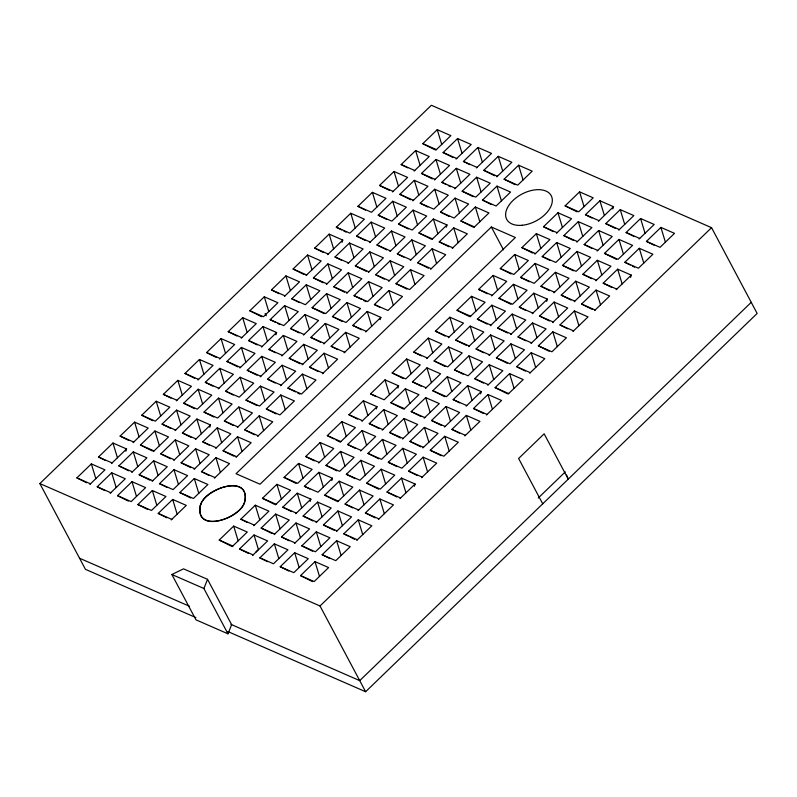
<?xml version="1.0" encoding="UTF-8"?>
<svg xmlns="http://www.w3.org/2000/svg" width="797" height="797" viewBox="0 0 797 797"><rect width="100%" height="100%" fill="white"/><g stroke="black" fill="none" stroke-linecap="round" stroke-linejoin="round"><path stroke-width="1.2" d="M125.866 451.212L126.574 448.96L112.965 443.012L98.499 457L104.995 460.258M209.77 427.202L210.478 424.95L196.869 419.003L182.403 432.99L191.061 437.334M275.911 334.76L276.619 332.508L263.01 326.571L248.544 340.548L257.202 344.902M342.052 242.328L342.76 240.076L329.151 234.129L314.685 248.106L323.343 252.46M310.153 501.393L310.86 499.141L297.251 493.194L282.776 507.181L291.433 511.525M380.149 319.637L380.856 317.385L367.248 311.438L352.782 325.425L361.44 329.769M331.771 480.501L332.479 478.25L318.87 472.312L304.394 486.29L309.804 489.009M376.294 408.951L377.001 406.699L363.392 400.761L348.917 414.739L357.574 419.092M446.29 227.195L446.997 224.943L433.389 219.006L418.923 232.983L430.828 238.961M397.912 388.069L398.62 385.818L385.011 379.87L370.545 393.848L375.955 396.567M414.39 486.27L415.098 484.018L401.489 478.07L387.013 492.048L396.757 496.939M480.531 393.828L481.239 391.576L467.63 385.628L453.154 399.616L459.65 402.874M546.672 301.386L547.38 299.134L533.771 293.196L519.295 307.174L525.791 310.432M612.813 208.944L613.521 206.702L599.912 200.754L585.446 214.732L591.932 217.999M630.576 277.376L631.284 275.124L617.675 269.177L603.199 283.164L611.857 287.508M227.982 633.824L203.883 588.495L207.539 579.339L183.529 568.849L171.863 574.507L195.962 619.827L227.982 633.824L231.638 624.669L207.539 579.339M195.932 617.595L85.448 569.327L39.85 483.56L431.376 105.264L711.552 227.673L757.15 313.44L365.624 691.736L227.822 631.533M86.614 482.783L76.881 477.881L91.346 463.904L104.955 469.851L89.862 484.407M128.775 440.462L120.118 436.108L134.583 422.131L148.192 428.069L133.099 442.634M141.736 415.217L156.202 401.24L169.811 407.187L155.345 421.165L141.736 415.217L152.556 420.657M170.927 398.131L163.355 394.326L177.821 380.348L191.429 386.296L176.336 400.851M194.707 378.336L184.974 373.444L199.439 359.457L213.048 365.405L197.955 379.97M216.326 357.445L206.592 352.553L221.058 338.576L234.667 344.513L219.573 359.078M236.868 336.015L228.211 331.662L242.677 317.684L256.285 323.632L241.192 338.187M249.83 310.77L264.295 296.793L277.904 302.74L263.438 316.718L249.83 310.77L261.735 316.758M279.02 293.695L271.448 289.889L285.914 275.901L299.523 281.849L284.429 296.414M303.886 274.437L293.067 268.997L307.532 255.02L321.141 260.958L306.048 275.523M336.304 227.225L350.77 213.237L364.378 219.185L349.913 233.162L336.304 227.225L341.714 229.935M357.923 206.333L372.388 192.346L385.997 198.294L371.532 212.281L357.923 206.333L365.494 210.139M389.285 190.334L379.541 185.442L394.007 171.465L407.616 177.402L392.522 191.967M407.656 167.818L401.16 164.551L415.626 150.573L429.234 156.521L414.141 171.076M434.684 149.647L422.779 143.669L437.254 129.682L450.853 135.629L435.76 150.185M111.48 463.525L126.574 448.96M327.667 254.632L342.76 240.076M104.786 490.573L97.214 486.768L111.68 472.79L125.288 478.738L110.195 493.293M128.566 470.778L118.833 465.876L133.298 451.899L146.907 457.847L131.814 472.402M152.347 450.972L140.451 444.995L154.917 431.008L168.526 436.955L153.432 451.52M170.727 428.457L162.07 424.104L176.535 410.126L190.144 416.064L175.051 430.629M183.689 403.212L198.154 389.235L211.763 395.182L197.297 409.16L183.689 403.212L194.508 408.652M212.879 386.127L205.307 382.321L219.773 368.344L233.382 374.291L218.288 388.846M237.745 366.869L226.926 361.44L241.391 347.452L255 353.4L239.907 367.965M270.163 319.657L284.629 305.679L298.237 311.627L283.772 325.604L270.163 319.657L275.573 322.377M291.782 298.765L306.247 284.788L319.856 290.736L305.39 304.713L291.782 298.765L299.353 302.571M323.134 282.776L313.4 277.884L327.866 263.897L341.475 269.844L326.381 284.409M341.514 260.25L335.019 256.993L349.485 243.015L363.093 248.953L348 263.518M365.295 240.455L356.638 236.101L371.103 222.124L384.712 228.072L369.619 242.627M378.256 215.21L392.722 201.233L406.331 207.18L391.865 221.158L378.256 215.21L386.914 219.564M410.694 199.758L399.875 194.329L414.34 180.341L427.949 186.289L412.856 200.854M432.313 178.877L421.493 173.437L435.959 159.46L449.568 165.397L434.475 179.963M452.855 157.437L443.112 152.546L457.578 138.568L471.186 144.516L456.093 159.071M261.526 347.074L276.619 332.508M117.548 495.654L132.013 481.677L145.622 487.615L131.156 501.602L117.548 495.654L128.367 501.094M149.985 480.202L139.166 474.763L153.632 460.786L167.24 466.733L152.147 481.288M170.518 458.773L160.785 453.872L175.25 439.894L188.859 445.842L173.766 460.397M204.022 412.099L218.488 398.121L232.096 404.059L217.631 418.046L204.022 412.099L213.755 416.99M225.641 391.207L240.106 377.23L253.715 383.178L239.249 397.155L225.641 391.207L233.212 395.013M256.993 375.218L247.259 370.316L261.725 356.339L275.334 362.286L260.24 376.842M275.363 352.692L268.878 349.435L283.343 335.447L296.952 341.395L281.859 355.96M299.154 332.887L290.497 328.543L304.962 314.566L318.571 320.504L303.478 335.069M312.115 307.652L326.581 293.675L340.189 299.622L325.724 313.6L312.115 307.652L324.02 313.629M344.553 292.2L333.734 286.761L348.199 272.783L361.808 278.731L346.715 293.286M366.172 271.309L355.352 265.879L369.818 251.892L383.427 257.839L368.334 272.405M386.704 249.879L376.971 244.988L391.437 231.01L405.045 236.948L389.952 251.513M398.59 224.096L413.055 210.119L426.664 216.067L412.198 230.044L398.59 224.096L408.323 228.988M420.208 203.205L434.674 189.228L448.283 195.175L433.817 209.153L420.208 203.205L427.78 207.011M446.151 184.496L441.827 182.324L456.292 168.336L469.901 174.284L454.808 188.849M469.941 164.69L463.446 161.432L477.911 147.455L491.52 153.393L476.427 167.958M195.385 439.516L210.478 424.95M137.881 504.541L152.347 490.553L165.955 496.501L151.49 510.478L137.881 504.541L147.614 509.432M159.5 483.649L173.965 469.662L187.574 475.61L173.108 489.597L159.5 483.649L167.071 487.455M190.852 467.65L181.118 462.758L195.584 448.781L209.193 454.728L194.099 469.284M209.222 445.134L202.737 441.867L217.202 427.889L230.811 433.837L215.718 448.392M233.013 425.329L224.355 420.985L238.821 406.998L252.43 412.946L237.337 427.501M245.974 400.094L260.44 386.117L274.048 392.054L259.583 406.042L245.974 400.094L256.793 405.534M275.164 383.008L267.593 379.203L282.058 365.225L295.667 371.173L280.574 385.728M300.031 363.751L289.211 358.311L303.677 344.334L317.286 350.281L302.193 364.837M320.563 342.321L310.83 337.43L325.296 323.443L338.904 329.39L323.811 343.945M332.449 316.539L346.914 302.561L360.523 308.499L346.057 322.486L332.449 316.539L342.182 321.43M354.067 295.647L368.533 281.67L382.142 287.617L367.676 301.595L354.067 295.647L361.639 299.453M384.343 279.109L375.686 274.756L390.151 260.778L403.76 266.726L388.667 281.281M403.8 257.132L397.305 253.874L411.77 239.887L425.379 245.835L410.286 260.4M440.542 212.092L455.007 198.114L468.616 204.062L454.151 218.039L440.542 212.092L449.199 216.445M462.16 191.2L476.626 177.223L490.235 183.171L475.769 197.148L462.16 191.2L472.98 196.64M494.598 175.748L483.779 170.319L498.245 156.332L511.853 162.279L496.76 176.844M431.904 239.508L446.997 224.943M166.862 517.771L158.214 513.417L172.68 499.44L186.289 505.388L171.196 519.943M179.833 492.536L194.299 478.549L207.907 484.496L193.442 498.474L179.833 492.536L190.652 497.966M209.023 475.45L201.452 471.645L215.917 457.657L229.526 463.605L214.433 478.17M233.89 456.193L223.07 450.753L237.536 436.776L251.145 442.724L236.051 457.279M254.422 434.754L244.689 429.862L259.155 415.885L272.763 421.832L257.67 436.387M266.308 408.981L280.773 394.993L294.382 400.941L279.916 414.918L266.308 408.981L276.041 413.872M287.926 388.089L302.392 374.102L316.001 380.049L301.535 394.037L287.926 388.089L295.498 391.895M318.202 371.551L309.545 367.198L324.01 353.22L337.619 359.168L322.526 373.723M337.649 349.574L331.163 346.306L345.629 332.329L359.238 338.277L344.145 352.832M374.401 304.534L388.866 290.546L402.475 296.494L388.009 310.481L374.401 304.534L379.81 307.253M396.019 283.642L410.485 269.665L424.094 275.613L409.628 289.59L396.019 283.642L406.839 289.082M428.457 268.19L417.638 262.751L432.104 248.774L445.712 254.721L430.619 269.276M448.99 246.761L439.257 241.87L453.722 227.882L467.331 233.83L452.238 248.385M472.77 226.956L460.875 220.978L475.341 206.991L488.95 212.938L473.856 227.504M482.494 200.087L496.959 186.109L510.568 192.057L496.103 206.034L482.494 200.087L491.151 204.44M504.112 179.195L518.578 165.218L532.187 171.166L517.721 185.143L504.112 179.195L514.932 184.635M365.763 331.941L380.856 317.385M491.36 227.015L236.022 473.727L260.041 484.227L515.38 237.506L491.36 227.015L503.505 249.85M219.205 540.067L233.68 526.09L247.289 532.037L232.196 546.593L219.205 540.067L232.814 546.015M247.319 522.443L240.824 519.186L255.299 505.198L268.908 511.146L253.815 525.711M274.347 504.272L262.442 498.294L276.918 484.317L290.526 490.255L275.433 504.82M284.061 477.403L298.536 463.426L312.145 469.373L297.67 483.351L284.061 477.403L295.966 483.38M314.337 460.865L305.679 456.512L320.155 442.534L333.764 448.482L318.67 463.037M333.794 438.888L327.298 435.63L341.774 421.643L355.382 427.59L340.289 442.156L335.955 439.974M392.164 372.956L406.629 358.979L420.238 364.926L405.773 378.904L392.164 372.956L402.983 378.396M421.354 355.88L413.782 352.075L428.248 338.087L441.857 344.035L426.764 358.6M445.134 336.075L435.401 331.183L449.867 317.206L463.475 323.144L448.382 337.709M468.915 316.27L457.02 310.292L471.485 296.315L485.094 302.262L470.001 316.817M487.286 293.754L478.638 289.401L493.104 275.423L506.713 281.371L491.619 295.926M500.257 268.519L514.723 254.532L528.331 260.48L513.866 274.457L500.257 268.519L511.076 273.949M532.695 253.067L521.876 247.628L536.341 233.651L549.95 239.588L534.857 254.153M553.228 231.628L543.494 226.737L557.96 212.759L571.569 218.707L556.475 233.262M565.113 205.845L579.578 191.868L593.187 197.815L578.722 211.793L565.113 205.845L577.008 211.833M361.908 421.264L377.001 406.699M398.62 385.818L384.144 399.795L370.545 393.848M248.196 553.307L239.538 548.954L254.014 534.976L267.623 540.924L252.529 555.479M271.976 533.502L261.157 528.062L275.632 514.085L289.241 520.033L274.148 534.588M326.013 465.398L340.488 451.421L354.097 457.368L339.622 471.346L326.013 465.398L336.832 470.838M355.213 448.312L347.631 444.507L362.107 430.529L375.716 436.477L360.623 451.032M378.993 428.517L369.25 423.625L383.726 409.638L397.334 415.586L382.241 430.151M402.774 408.712L390.869 402.734L405.344 388.757L418.953 394.694L403.86 409.26M421.145 386.196L412.487 381.843L426.963 367.865L440.572 373.813L425.478 388.368M434.106 360.951L448.581 346.974L462.19 352.922L447.715 366.899L434.106 360.951L444.935 366.391M466.554 345.5L455.725 340.07L470.2 326.083L483.809 332.03L468.716 346.595M487.087 324.07L477.353 319.179L491.819 305.201L505.428 311.139L490.334 325.704M498.972 298.287L513.437 284.31L527.046 290.257L512.581 304.235L498.972 298.287L510.867 304.265M520.59 277.396L535.056 263.418L548.665 269.366L534.199 283.343L520.59 277.396L529.238 281.749M542.209 256.514L556.675 242.527L570.283 248.475L555.818 262.452L542.209 256.514L549.781 260.32M573.561 240.515L563.828 235.623L578.293 221.646L591.902 227.583L576.809 242.149M295.767 513.696L310.86 499.141M332.479 478.25L318.003 492.237L304.394 486.29M598.427 221.257L613.521 206.702M259.872 557.84L274.347 543.853L287.956 549.8L273.481 563.788L259.872 557.84L267.453 561.646M289.072 540.755L281.49 536.949L295.966 522.971L309.575 528.919L294.482 543.474M312.852 520.949L303.109 516.058L317.585 502.08L331.193 508.028L316.1 522.583M336.633 501.154L324.728 495.176L339.203 481.189L352.812 487.136L337.719 501.692M346.346 474.285L360.822 460.297L374.431 466.245L359.955 480.232L346.346 474.285L355.004 478.628M367.965 453.393L382.44 439.416L396.049 445.364L381.574 459.341L367.965 453.393L378.784 458.833M400.403 437.942L389.584 432.502L404.059 418.525L417.668 424.472L402.575 439.027M420.946 416.512L411.202 411.621L425.678 397.633L439.286 403.581L424.193 418.136M432.821 390.729L447.296 376.742L460.905 382.69L446.43 396.677L432.821 390.729L444.726 396.707M454.439 369.838L468.915 355.861L482.524 361.808L468.048 375.785L454.439 369.838L463.097 374.192M483.64 352.752L476.058 348.947L490.534 334.969L504.142 340.917L489.049 355.472M507.42 332.957L497.677 328.065L512.152 314.078L525.761 320.025L510.668 334.581M549.571 290.636L540.914 286.282L555.389 272.305L568.998 278.253L553.905 292.808M562.543 265.391L577.008 251.414L590.617 257.361L576.141 271.339L562.543 265.391L573.362 270.831M591.733 248.315L584.161 244.51L598.627 230.522L612.235 236.47L597.142 251.025M615.513 228.51L605.78 223.618L620.245 209.641L633.854 215.579L618.761 230.144M532.286 313.699L547.38 299.134M280.205 566.717L294.681 552.739L308.29 558.687L293.814 572.664L280.205 566.717L288.863 571.07M301.824 545.835L316.299 531.848L329.908 537.796L315.433 551.783L301.824 545.835L312.643 551.265M334.262 530.384L323.443 524.944L337.918 510.967L351.527 516.904L336.424 531.469M352.633 507.858L345.061 504.053L359.537 490.075L373.145 496.023L358.052 510.578M366.68 483.171L381.155 469.184L394.764 475.132L380.289 489.109L366.68 483.171L378.585 489.149M388.298 462.28L402.774 448.293L416.383 454.24L401.907 468.228L388.298 462.28L396.956 466.624M420.736 446.828L409.917 441.389L424.393 427.411L438.001 433.349L422.908 447.914M441.279 425.389L431.536 420.497L446.011 406.52L459.62 412.467L444.527 427.023M483.43 383.068L474.773 378.724L489.248 364.737L502.857 370.685L487.764 385.25M496.392 357.833L510.867 343.856L524.476 349.803L510 363.781L496.392 357.833L507.211 363.273M525.592 340.747L518.01 336.942L532.486 322.964L546.094 328.912L531.001 343.467M549.372 320.952L539.629 316.06L554.104 302.073L567.713 308.021L552.62 322.576M570.991 300.061L561.247 295.169L575.723 281.182L589.332 287.129L574.238 301.694M591.523 278.631L582.866 274.278L597.342 260.3L610.95 266.248L595.857 280.803M604.485 253.386L618.96 239.409L632.569 245.356L618.093 259.334L604.485 253.386L616.39 259.374M633.685 236.31L626.103 232.505L640.579 218.517L654.188 224.465L639.094 239.02M466.145 406.131L481.239 391.576M300.539 575.603L315.014 561.626L328.613 567.574L314.148 581.551L300.539 575.603L312.444 581.591M322.157 554.712L336.633 540.735L350.232 546.682L335.766 560.66L322.157 554.712L329.729 558.518M348.11 536.002L343.776 533.831L358.252 519.843L371.86 525.791L356.757 540.356M375.138 517.831L365.395 512.939L379.87 498.962L393.479 504.899L378.376 519.465M417.289 475.51L408.632 471.157L423.107 457.179L436.716 463.127L421.613 477.682M430.25 450.275L444.726 436.288L458.335 442.235L443.859 456.223L430.25 450.275L441.07 455.705M459.441 433.189L451.869 429.384L466.345 415.406L479.953 421.344L464.86 435.909M483.231 413.384L473.488 408.492L487.963 394.515L501.572 400.463L486.479 415.018M507.012 393.588L495.106 387.601L509.582 373.624L523.191 379.571L508.097 394.126M525.382 371.063L516.725 366.72L531.201 352.732L544.809 358.68L529.716 373.245M538.344 345.828L552.819 331.851L566.428 337.789L551.952 351.776L538.344 345.828L549.163 351.268M567.544 328.743L559.962 324.937L574.438 310.96L588.047 316.907L572.953 331.462M592.4 309.485L581.581 304.055L596.056 290.068L609.665 296.016L594.572 310.571M624.818 262.273L639.294 248.295L652.902 254.233L638.427 268.22L624.818 262.273L630.228 264.993M646.437 241.381L660.912 227.404L674.521 233.352L660.046 247.329L646.437 241.381L654.018 245.187M399.994 498.573L415.098 484.018M616.191 289.69L631.284 275.124M39.85 483.56L320.025 605.979L711.552 227.673M538.234 498.035L565.302 471.884M751.242 302.332L359.726 680.628L231.02 624.4M422.779 143.669L436.387 149.607M443.112 152.546L456.721 158.493M463.446 161.432L477.054 167.38M483.779 170.319L497.388 176.257M585.446 214.732L599.055 220.679M605.78 223.618L619.389 229.566M626.103 232.505L639.712 238.442M401.16 164.551L414.769 170.498M421.493 173.437L435.102 179.385M441.827 182.324L455.436 188.261M543.494 226.737L557.103 232.684M563.828 235.623L577.436 241.571M584.161 244.51L597.76 250.447M379.541 185.442L393.15 191.39M399.875 194.329L413.484 200.276M460.875 220.978L474.484 226.926M521.876 247.628L535.484 253.576M582.866 274.278L596.475 280.225M603.199 283.164L616.808 289.112M418.923 232.983L432.532 238.931M439.257 241.87L452.865 247.807M540.914 286.282L554.523 292.23M561.247 295.169L574.856 301.117M581.581 304.055L595.19 309.993M356.638 236.101L370.246 242.049M376.971 244.988L390.58 250.935M397.305 253.874L410.913 259.812M417.638 262.751L431.247 268.699M478.638 289.401L492.247 295.348M519.295 307.174L532.904 313.121M539.629 316.06L553.238 321.998M559.962 324.937L573.571 330.885M314.685 248.106L328.294 254.054M335.019 256.993L348.628 262.94M355.352 265.879L368.961 271.817M375.686 274.756L389.295 280.703M457.02 310.292L470.628 316.24M477.353 319.179L490.952 325.126M497.677 328.065L511.285 334.003M518.01 336.942L531.619 342.889M293.067 268.997L306.676 274.945M313.4 277.884L327.009 283.832M333.734 286.761L347.343 292.708M435.401 331.183L449.01 337.131M455.725 340.07L469.333 346.008M476.058 348.947L489.667 354.894M516.725 366.72L530.334 372.667M271.448 289.889L285.057 295.836M352.782 325.425L366.391 331.363M413.782 352.075L427.391 358.012M474.773 378.724L488.382 384.672M495.106 387.601L508.715 393.549M290.497 328.543L304.105 334.491M310.83 337.43L324.439 343.368M331.163 346.306L344.772 352.254M412.487 381.843L426.096 387.79M453.154 399.616L466.763 405.553M473.488 408.492L487.097 414.44M228.211 331.662L241.82 337.609M248.544 340.548L262.153 346.496M268.878 349.435L282.487 355.372M289.211 358.311L302.82 364.259M309.545 367.198L323.154 373.145M390.869 402.734L404.477 408.682M411.202 411.621L424.811 417.558M431.536 420.497L445.144 426.445M451.869 429.384L465.478 435.331M206.592 352.553L220.201 358.501M226.926 361.44L240.535 367.377M247.259 370.316L260.868 376.264M267.593 379.203L281.202 385.15M348.917 414.739L362.525 420.686M369.25 423.625L382.859 429.563M389.584 432.502L403.192 438.45M409.917 441.389L423.526 447.336M184.974 373.444L198.583 379.392M205.307 382.321L218.916 388.269M327.298 435.63L340.907 441.568M347.631 444.507L361.24 450.454M408.632 471.157L422.241 477.104M163.355 394.326L176.964 400.273M224.355 420.985L237.964 426.923M244.689 429.862L258.298 435.81M305.679 456.512L319.288 462.459M387.013 492.048L400.622 497.995M162.07 424.104L175.679 430.051M182.403 432.99L196.012 438.928M202.737 441.867L216.346 447.814M223.07 450.753L236.679 456.701M324.728 495.176L338.336 501.114M345.061 504.053L358.67 510M365.395 512.939L379.003 518.887M120.118 436.108L133.727 442.056M140.451 444.995L154.06 450.933M160.785 453.872L174.394 459.819M181.118 462.758L194.727 468.706M201.452 471.645L215.06 477.592M262.442 498.294L276.051 504.242M282.776 507.181L296.384 513.119M303.109 516.058L316.718 522.005M323.443 524.944L337.051 530.892M343.776 533.831L357.385 539.778M98.499 457L112.108 462.947M118.833 465.876L132.441 471.824M139.166 474.763L152.775 480.711M240.824 519.186L254.432 525.123M261.157 528.062L274.766 534.01M281.49 536.949L295.099 542.896M76.881 477.881L90.489 483.829M97.214 486.768L110.823 492.715M158.214 513.417L171.823 519.365M239.538 548.954L253.147 554.901M171.863 574.507L203.883 588.495M79.541 558.219L189.487 606.258M632.4 266.078L634.561 267.164M448.322 185.581L450.484 186.667M343.876 231.03L346.047 232.116M363.801 300.539L365.962 301.625M277.735 323.462L279.896 324.548M297.66 392.981L299.821 394.067M350.272 537.088L354.595 539.26M542.717 503.814L518.618 458.484L544.152 433.817L568.251 479.146L566.567 474.992M265.122 313.56L266.268 315.722M320.025 605.979L365.624 691.736M660.912 227.404L665.385 242.149M640.579 218.517L645.052 233.272M639.294 248.295L643.767 263.04M620.245 209.641L624.718 224.385M618.96 239.409L623.433 254.153M599.912 200.754L604.385 215.499M617.675 269.177L622.148 283.931M598.627 230.522L603.1 245.277M579.578 191.868L584.052 206.612M597.342 260.3L601.815 275.045M578.293 221.646L582.766 236.39M596.056 290.068L600.53 304.823M577.008 251.414L581.481 266.158M557.96 212.759L562.433 227.504M575.723 281.182L580.196 295.936M556.675 242.527L561.148 257.282M574.438 310.96L578.911 325.704M555.389 272.305L559.863 287.05M518.578 165.218L523.051 179.963M536.341 233.651L540.814 248.395M554.104 302.073L558.577 316.827M535.056 263.418L539.529 278.163M552.819 331.851L557.292 346.595M498.245 156.332L502.718 171.086M533.771 293.196L538.244 307.941M496.959 186.109L501.433 200.854M514.723 254.532L519.196 269.286M532.486 322.964L536.959 337.709M477.911 147.455L482.384 162.199M513.437 284.31L517.911 299.054M531.201 352.732L535.674 367.487M476.626 177.223L481.099 191.967M512.152 314.078L516.625 328.832M457.578 138.568L462.051 153.313M475.341 206.991L479.814 221.745M493.104 275.423L497.577 290.168M510.867 343.856L515.34 358.6M456.292 168.336L460.766 183.091M491.819 305.201L496.292 319.946M437.254 129.682L441.717 144.436M509.582 373.624L514.055 388.378M455.007 198.114L459.48 212.859M490.534 334.969L495.007 349.714M435.959 159.46L440.432 174.204M453.722 227.882L458.195 242.637M471.485 296.315L475.958 311.059M489.248 364.737L493.722 379.492M434.674 189.228L439.147 203.972M470.2 326.083L474.673 340.837M415.626 150.573L420.099 165.318M487.963 394.515L492.436 409.26M433.389 219.006L437.862 233.75M468.915 355.861L473.388 370.605M414.34 180.341L418.814 195.096M432.104 248.774L436.577 263.518M449.867 317.206L454.34 331.95M467.63 385.628L472.103 400.383M413.055 210.119L417.528 224.864M448.581 346.974L453.055 361.718M394.007 171.465L398.48 186.209M466.345 415.406L470.818 430.151M411.77 239.887L416.243 254.641M447.296 376.742L451.769 391.496M392.722 201.233L397.195 215.987M410.485 269.665L414.958 284.409M428.248 338.087L432.721 352.842M446.011 406.52L450.484 421.264M391.437 231.01L395.91 245.755M426.963 367.865L431.436 382.61M372.388 192.346L376.861 207.1M444.726 436.288L449.199 451.042M390.151 260.778L394.625 275.523M425.678 397.633L430.151 412.388M371.103 222.124L375.576 236.868M388.866 290.546L393.339 305.301M406.629 358.979L411.103 373.723M424.393 427.411L428.866 442.156M369.818 251.892L374.291 266.646M405.344 388.757L409.817 403.501M350.77 213.237L355.243 227.992M423.107 457.179L427.581 471.934M368.533 281.67L373.006 296.414M404.059 418.525L408.532 433.269M349.485 243.015L353.958 257.76M367.248 311.438L371.721 326.192M385.011 379.87L389.484 394.615M402.774 448.293L407.247 463.047M348.199 272.783L352.673 287.528M383.726 409.638L388.199 424.393M329.151 234.129L333.624 248.873M401.489 478.07L405.962 492.815M346.914 302.561L351.387 317.306M382.44 439.416L386.914 454.16M327.866 263.897L332.339 278.651M345.629 332.329L350.102 347.074M363.392 400.761L367.865 415.506M381.155 469.184L385.628 483.938M326.581 293.675L331.054 308.419M362.107 430.529L366.58 445.274M307.532 255.02L312.006 269.765M379.87 498.962L384.333 513.706M325.296 323.443L329.769 338.197M360.822 460.297L365.295 475.052M306.247 284.788L310.72 299.533M324.01 353.22L328.484 367.965M341.774 421.643L346.247 436.397M359.537 490.075L364.01 504.82M304.962 314.566L309.435 329.31M340.488 451.421L344.962 466.165M285.914 275.901L290.387 290.656M358.252 519.843L362.715 534.598M303.677 344.334L308.15 359.078M339.203 481.189L343.676 495.943M284.629 305.679L289.102 320.424M302.392 374.102L306.865 388.856M320.155 442.534L324.628 457.279M337.918 510.967L342.391 525.711M283.343 335.447L287.817 350.202M318.87 472.312L323.343 487.057M264.295 296.793L268.768 311.547M336.633 540.735L341.096 555.489M282.058 365.225L286.531 379.97M317.585 502.08L322.058 516.825M263.01 326.571L267.483 341.315M280.773 394.993L285.246 409.748M298.536 463.426L303.009 478.17M316.299 531.848L320.773 546.603M261.725 356.339L266.198 371.083M297.251 493.194L301.724 507.948M242.677 317.684L247.15 332.429M315.014 561.626L319.477 576.37M260.44 386.117L264.913 400.861M295.966 522.971L300.439 537.716M241.391 347.452L245.865 362.207M259.155 415.885L263.628 430.629M276.918 484.317L281.391 499.061M294.681 552.739L299.154 567.494M240.106 377.23L244.579 391.975M275.632 514.085L280.106 528.829M221.058 338.576L225.531 353.32M238.821 406.998L243.294 421.752M274.347 543.853L278.82 558.607M219.773 368.344L224.246 383.088M237.536 436.776L242.009 451.52M255.299 505.198L259.772 519.953M218.488 398.121L222.961 412.866M254.014 534.976L258.487 549.721M199.439 359.457L203.912 374.211M217.202 427.889L221.676 442.634M198.154 389.235L202.627 403.979M215.917 457.657L220.39 472.412M233.68 526.09L238.154 540.834M196.869 419.003L201.342 433.757M177.821 380.348L182.294 395.103M195.584 448.781L200.057 463.525M176.535 410.126L181.009 424.871M194.299 478.549L198.772 493.303M175.25 439.894L179.724 454.639M156.202 401.24L160.675 415.984M173.965 469.662L178.438 484.417M154.917 431.008L159.39 445.762M172.68 499.44L177.153 514.185M153.632 460.786L158.105 475.53M134.583 422.131L139.057 436.876M152.347 490.553L156.82 505.308M133.298 451.899L137.771 466.643M132.013 481.677L136.486 496.421M112.965 443.012L117.438 457.767M111.68 472.79L116.153 487.535M91.346 463.904L95.819 478.648M257.66 550.099A15.751 9.484 -28 0 1 255.957 551.952M200.186 505.746C195.285 534.568 240.704 518.189 244.938 501.423C249.84 472.601 204.411 488.979 200.186 505.746M200.884 504.152C192.575 533.432 238.851 519.953 244.241 503.017C252.539 473.737 206.274 487.216 200.884 504.152M522.234 225.262A25.205 15.173 -28 0 0 551.713 196.779A25.205 15.173 -28 0 0 512.959 200.525A25.205 15.173 -28 0 0 522.234 225.262"/></g></svg>
